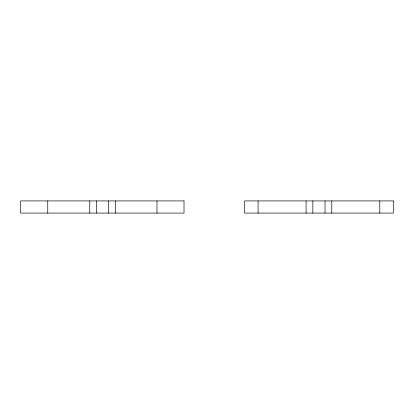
<?xml version="1.0" encoding="UTF-8"?>
<svg xmlns="http://www.w3.org/2000/svg" width="414" height="414" viewBox="0 0 414 414"><rect width="100%" height="100%" fill="white"/><g stroke="black" fill="none" stroke-linecap="round" stroke-linejoin="round"><path stroke-width="0.62" d="M379.778 200.914L379.778 213.086M331.78 200.914L331.78 213.086M325.021 200.914L325.021 213.086M312.855 200.914L312.855 213.086M306.091 200.914L306.091 213.086M258.093 200.914L258.093 213.086M156.978 200.914L156.978 213.086M115.454 200.914L115.454 213.086M108.691 200.914L108.691 213.086M96.524 200.914L96.524 213.086M89.766 200.914L89.766 213.086M47.75 200.914L47.75 213.086M184.013 200.914L20.7 200.914L20.7 213.086L184.013 213.086L184.013 200.914M393.3 200.914L244.576 200.914L244.576 213.086L393.3 213.086L393.3 200.914"/></g></svg>
